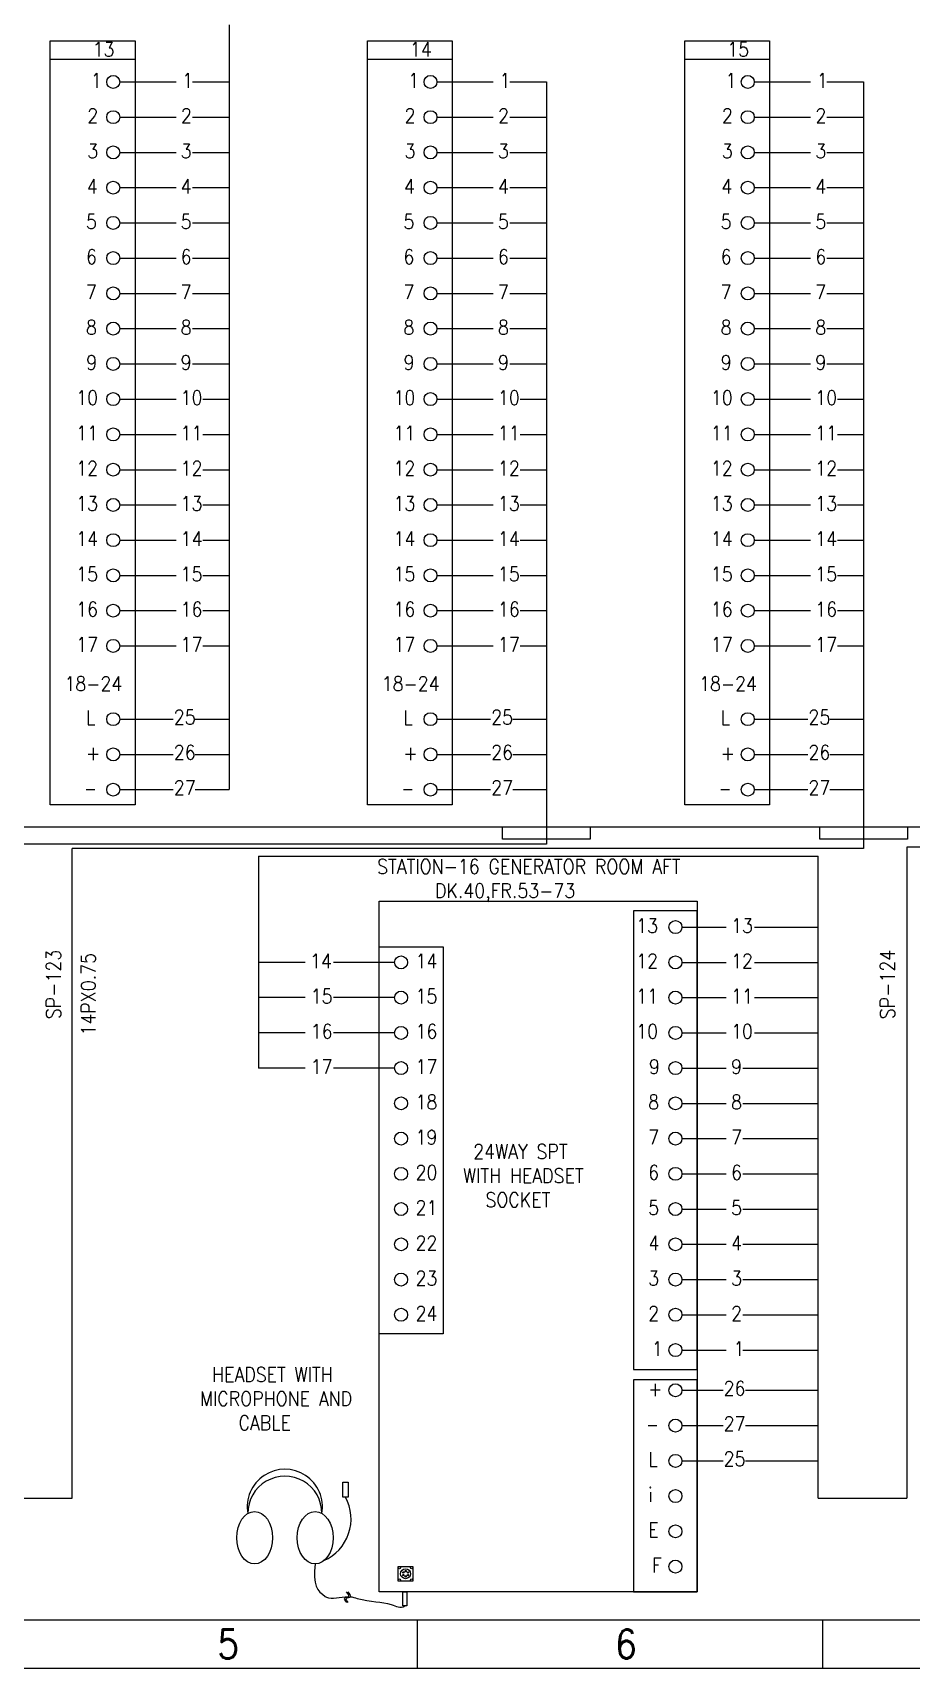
# Model space of a CAD drawing. Header units: inches. Extents: x 36 to 5114, y 9 to 306.
# Drawn here: x 3955.8 to 4046.8, y 26.3 to 195.7 of the extents above; entities that cross this region are included whole.
import ezdxf

# ---------------------------------------------------------------- set-up
doc = ezdxf.new("R2010")
doc.units = ezdxf.units.IN
doc.header["$MEASUREMENT"] = 0
doc.layers.add('Border', color=6, linetype='Continuous')
doc.layers.add('TITLE', color=7, linetype='Continuous')
doc.layers.add('CON-050', color=3, linetype='Continuous', lineweight=50)
doc.styles.add('ROMANS', font='simplex.shx', dxfattribs={"width": 0.88})

# ---------------------------------------------------------------- blocks, each defined once
blk = doc.blocks.new('A3_BORDER')
at = {"linetype": 'Continuous'}
for p, q in [((215, 7.15), (215, 2.15)), ((257, 7.15), (257, 2.15))]:
    blk.add_line(p, q, dxfattribs=at)
at = {"layer": 'Border', "color": 7}
blk.add_lwpolyline([(0, 2.15), (384, 2.15), (384, 264.65), (0, 264.65)], close=True, dxfattribs=at)
at = {"layer": 'Border', "color": 6}
blk.add_lwpolyline([(5, 7.15), (379, 7.15), (379, 259.65), (5, 259.65)], close=True, dxfattribs=at)
at = {"layer": 'TITLE', "color": 7, "style": 'ROMANS', "width": 0.88}
for s, p in [('5', (194.28, 3.15)), ('6', (235.51, 3.15))]:
    blk.add_text(s, height=3, dxfattribs=at).set_placement(p)
blk = doc.blocks.new('*U44')
blk.add_circle((0, 0), 0.0728)
blk = doc.blocks.new('*U43')
at = {"color": 0, "linetype": 'ByBlock', "lineweight": -2}
for p, rotation in [((784.95, 158.66), 59.99999999999999), ((784.95, 158.39), 120), ((785.18, 158.25), 180), ((785.42, 158.66), 300.0000000000001), ((785.42, 158.39), 240)]:
    blk.add_blockref('*U44', p, dxfattribs=dict(at, rotation=rotation))
blk.add_blockref('*U44', (785.18, 158.8), dxfattribs=at)

msp = doc.modelspace()

# ---------------------------------------------------------------- linework, layer by layer
for p, q in [((3976.12, 196.56), (3976.12, 117.34)), ((3957.57, 192.99), (3966.37, 192.99)), ((3990.46, 192.99), (3999.26, 192.99)), ((4023.36, 192.99), (4032.15, 192.99)), ((4009.01, 190.64), (4009.01, 111.68)), ((4041.9, 190.64), (4041.9, 111.23)), ((4009.01, 111.68), (3871.25, 111.68)), ((4041.9, 111.23), (3959.86, 111.23)), ((3979.16, 110.44), (3979.16, 88.5)), ((3979.16, 110.44), (4037.18, 110.44)), ((4037.18, 43.96), (4037.18, 110.44)), ((4074.8, 111.4), (4046.38, 111.4)), ((4046.38, 111.4), (4046.38, 43.96)), ((3953.64, 43.96), (3959.86, 43.96)), ((4037.18, 43.96), (4046.38, 43.96))]:
    msp.add_line(p, q)
for points in [[(3957.57, 194.91), (3966.37, 194.91), (3966.37, 115.77), (3957.57, 115.77)], [(3990.46, 194.91), (3999.26, 194.91), (3999.26, 115.77), (3990.46, 115.77)], [(4023.36, 194.91), (4032.15, 194.91), (4032.15, 115.77), (4023.36, 115.77)], [(3991.69, 105.8), (4024.65, 105.8), (4024.65, 34.27), (3991.69, 34.27)], [(4024.65, 104.8), (4018.03, 104.8), (4018.03, 57.29), (4024.65, 57.29)], [(3991.69, 101.05), (3998.31, 101.05), (3998.31, 60.98), (3991.69, 60.98)], [(4024.65, 56.21), (4018.03, 56.21), (4018.03, 34.27), (4024.65, 34.27)], [(3987.92, 45.63), (3988.46, 45.63), (3988.46, 44.06), (3987.92, 44.06)], [(3993.66, 36.89), (3995.17, 36.89), (3995.17, 35.36), (3993.66, 35.36)], [(3994.12, 34.27), (3994.56, 34.27), (3994.56, 32.79), (3994.12, 32.79)]]:
    msp.add_lwpolyline(points, close=True)
for points in [[(4151.27, 113.46), (3794.21, 113.46)], [(4013.56, 113.46), (4013.56, 112.2), (4004.46, 112.2), (4004.46, 113.46)], [(4046.45, 113.46), (4046.45, 112.2), (4037.35, 112.2), (4037.35, 113.46)]]:
    msp.add_lwpolyline(points)
for centre, radius in [((3964.11, 190.64), 0.671), ((3997, 190.64), 0.671), ((4029.89, 190.64), 0.671), ((3964.11, 186.99), 0.671), ((3997, 186.99), 0.671), ((4029.89, 186.99), 0.671), ((3964.11, 183.34), 0.671), ((3997, 183.34), 0.671), ((4029.89, 183.34), 0.671), ((3964.11, 179.69), 0.671), ((3997, 179.69), 0.671), ((4029.89, 179.69), 0.671), ((3964.11, 176.04), 0.671), ((3997, 176.04), 0.671), ((4029.89, 176.04), 0.671), ((3964.11, 172.39), 0.671), ((3997, 172.39), 0.671), ((4029.89, 172.39), 0.671), ((3964.11, 168.74), 0.671), ((3997, 168.74), 0.671), ((4029.89, 168.74), 0.671), ((3964.11, 165.09), 0.671), ((3997, 165.09), 0.671), ((4029.89, 165.09), 0.671), ((3964.11, 161.44), 0.671), ((3997, 161.44), 0.671), ((4029.89, 161.44), 0.671), ((3964.11, 157.79), 0.671), ((3997, 157.79), 0.671), ((4029.89, 157.79), 0.671), ((3964.11, 154.13), 0.671), ((3997, 154.13), 0.671), ((4029.89, 154.13), 0.671), ((3964.11, 150.48), 0.671), ((3997, 150.48), 0.671), ((4029.89, 150.48), 0.671), ((3964.11, 146.83), 0.671), ((3997, 146.83), 0.671), ((4029.89, 146.83), 0.671), ((3964.11, 143.18), 0.671), ((3997, 143.18), 0.671), ((4029.89, 143.18), 0.671), ((3964.11, 139.53), 0.671), ((3997, 139.53), 0.671), ((4029.89, 139.53), 0.671), ((3964.11, 135.88), 0.671), ((3997, 135.88), 0.671), ((4029.89, 135.88), 0.671), ((3964.11, 132.23), 0.671), ((3997, 132.23), 0.671), ((4029.89, 132.23), 0.671), ((3964.11, 124.64), 0.671), ((3997, 124.64), 0.671), ((4029.89, 124.64), 0.671), ((3964.11, 120.99), 0.671), ((3997, 120.99), 0.671), ((4029.89, 120.99), 0.671), ((3964.11, 117.34), 0.671), ((3997, 117.34), 0.671), ((4029.89, 117.34), 0.671), ((4022.39, 103.1), 0.671), ((3993.95, 99.45), 0.671), ((4022.39, 99.45), 0.671), ((3993.95, 95.8), 0.671), ((4022.39, 95.8), 0.671), ((3993.95, 92.15), 0.671), ((4022.39, 92.15), 0.671), ((3993.95, 88.5), 0.671), ((4022.39, 88.5), 0.671), ((3993.95, 84.85), 0.671), ((4022.39, 84.85), 0.671), ((3993.95, 81.2), 0.671), ((4022.39, 81.2), 0.671), ((3993.95, 77.55), 0.671), ((4022.39, 77.55), 0.671), ((3993.95, 73.9), 0.671), ((4022.39, 73.9), 0.671), ((3993.95, 70.25), 0.671), ((4022.39, 70.25), 0.671), ((3993.95, 66.6), 0.671), ((4022.39, 66.6), 0.671), ((3993.95, 62.95), 0.671), ((4022.39, 62.95), 0.671), ((4022.39, 59.29), 0.671), ((4022.39, 55.13), 0.671), ((4022.39, 51.47), 0.671), ((4022.39, 47.82), 0.671), ((4022.39, 44.17), 0.671), ((4022.39, 40.52), 0.671), ((4022.39, 36.87), 0.671), ((3993.78, 36.77), 0.12), ((3993.78, 35.48), 0.12), ((3994.41, 36.13), 0.516), ((3995.05, 36.77), 0.12), ((3995.05, 35.48), 0.12)]:
    msp.add_circle(centre, radius)
for centre, radius, start, end in [((3981.9, 43.05), 3.9, 349.8171, 190.1829), ((3981.9, 42.39), 3.84, 359.5798, 180.4202), ((3984.02, 41.82), 4.74, 293.9795, 28.2344)]:
    msp.add_arc(centre, radius, start, end)
for centre in [(3978.77, 39.86), (3985.04, 39.86)]:
    msp.add_ellipse(centre, major_axis=(0, 2.71), ratio=0.6875)
for points, knots in [([(3985.04, 37.15), (3984.76, 34.93), (3985.29, 34.32), (3986.69, 33.38), (3987.64, 33.77), (3988.48, 33.76)], [0, 0, 0, 0, 4.162872, 4.376917, 6.907654, 6.907654, 6.907654, 6.907654]), ([(3988.66, 33.75), (3988.92, 33.73), (3990.57, 33.19), (3992.57, 33.29), (3993.89, 32.49), (3994.34, 32.79)], [7.096761, 7.096761, 7.096761, 7.096761, 7.865668, 12.198871, 14.446895, 14.446895, 14.446895, 14.446895])]:
    msp.add_open_spline(points, degree=3, knots=knots)
for points in [[(3988.31, 33.16), (3988.11, 33.6), (3988.52, 33.79), (3988.3, 34.26)], [(3988.48, 33.14), (3988.28, 33.58), (3988.69, 33.77), (3988.47, 34.24)]]:
    msp.add_spline(points, degree=3)
at = {"layer": 'CON-050', "color": 0, "lineweight": 25, "ltscale": 0.1}
for p, q in [((3964.78, 190.64), (3970.62, 190.64)), ((3972.32, 190.64), (3976.12, 190.64)), ((3997.67, 190.64), (4003.51, 190.64)), ((4005.21, 190.64), (4009.01, 190.64)), ((4030.56, 190.64), (4036.4, 190.64)), ((4038.1, 190.64), (4041.9, 190.64)), ((3964.78, 186.99), (3970.62, 186.99)), ((3972.32, 186.99), (3976.12, 186.99)), ((3997.67, 186.99), (4003.51, 186.99)), ((4005.21, 186.99), (4009.01, 186.99)), ((4030.56, 186.99), (4036.4, 186.99)), ((4038.1, 186.99), (4041.9, 186.99)), ((3964.78, 183.34), (3970.62, 183.34)), ((3972.32, 183.34), (3976.12, 183.34)), ((3997.67, 183.34), (4003.51, 183.34)), ((4005.21, 183.34), (4009.01, 183.34)), ((4030.56, 183.34), (4036.4, 183.34)), ((4038.1, 183.34), (4041.9, 183.34)), ((3964.78, 179.69), (3970.62, 179.69)), ((3972.32, 179.69), (3976.12, 179.69)), ((3997.67, 179.69), (4003.51, 179.69)), ((4005.21, 179.69), (4009.01, 179.69)), ((4030.56, 179.69), (4036.4, 179.69)), ((4038.1, 179.69), (4041.9, 179.69)), ((3964.78, 176.04), (3970.62, 176.04)), ((3972.32, 176.04), (3976.12, 176.04)), ((3997.67, 176.04), (4003.51, 176.04)), ((4005.21, 176.04), (4009.01, 176.04)), ((4030.56, 176.04), (4036.4, 176.04)), ((4038.1, 176.04), (4041.9, 176.04)), ((3964.78, 172.39), (3970.62, 172.39)), ((3972.32, 172.39), (3976.12, 172.39)), ((3997.67, 172.39), (4003.51, 172.39)), ((4005.21, 172.39), (4009.01, 172.39)), ((4030.56, 172.39), (4036.4, 172.39)), ((4038.1, 172.39), (4041.9, 172.39)), ((3964.78, 168.74), (3970.62, 168.74)), ((3972.32, 168.74), (3976.12, 168.74)), ((3997.67, 168.74), (4003.51, 168.74)), ((4005.21, 168.74), (4009.01, 168.74)), ((4030.56, 168.74), (4036.4, 168.74)), ((4038.1, 168.74), (4041.9, 168.74)), ((3964.78, 165.09), (3970.62, 165.09)), ((3972.32, 165.09), (3976.12, 165.09)), ((3997.67, 165.09), (4003.51, 165.09)), ((4005.21, 165.09), (4009.01, 165.09)), ((4030.56, 165.09), (4036.4, 165.09)), ((4038.1, 165.09), (4041.9, 165.09)), ((3964.78, 161.44), (3970.62, 161.44)), ((3972.32, 161.44), (3976.12, 161.44)), ((3997.67, 161.44), (4003.51, 161.44)), ((4005.21, 161.44), (4009.01, 161.44)), ((4030.56, 161.44), (4036.4, 161.44)), ((4038.1, 161.44), (4041.9, 161.44)), ((3964.78, 157.79), (3970.62, 157.79)), ((3973.4, 157.79), (3976.12, 157.79)), ((3997.67, 157.79), (4003.51, 157.79)), ((4006.29, 157.79), (4009.01, 157.79)), ((4030.56, 157.79), (4036.4, 157.79)), ((4039.18, 157.79), (4041.9, 157.79)), ((3964.78, 154.13), (3970.62, 154.13)), ((3973.4, 154.13), (3976.12, 154.13)), ((3997.67, 154.13), (4003.51, 154.13)), ((4006.29, 154.13), (4009.01, 154.13)), ((4030.56, 154.13), (4036.4, 154.13)), ((4039.18, 154.13), (4041.9, 154.13)), ((3964.78, 150.48), (3970.62, 150.48)), ((3973.4, 150.48), (3976.12, 150.48)), ((3997.67, 150.48), (4003.51, 150.48)), ((4006.29, 150.48), (4009.01, 150.48)), ((4030.56, 150.48), (4036.4, 150.48)), ((4039.18, 150.48), (4041.9, 150.48)), ((3964.78, 146.83), (3970.62, 146.83)), ((3973.4, 146.83), (3976.12, 146.83)), ((3997.67, 146.83), (4003.51, 146.83)), ((4006.29, 146.83), (4009.01, 146.83)), ((4030.56, 146.83), (4036.4, 146.83)), ((4039.18, 146.83), (4041.9, 146.83)), ((3964.78, 143.18), (3970.62, 143.18)), ((3973.4, 143.18), (3976.12, 143.18)), ((3997.67, 143.18), (4003.51, 143.18)), ((4006.29, 143.18), (4009.01, 143.18)), ((4030.56, 143.18), (4036.4, 143.18)), ((4039.18, 143.18), (4041.9, 143.18)), ((3964.78, 139.53), (3970.62, 139.53)), ((3973.4, 139.53), (3976.12, 139.53)), ((3997.67, 139.53), (4003.51, 139.53)), ((4006.29, 139.53), (4009.01, 139.53)), ((4030.56, 139.53), (4036.4, 139.53)), ((4039.18, 139.53), (4041.9, 139.53)), ((3964.78, 135.88), (3970.62, 135.88)), ((3973.4, 135.88), (3976.12, 135.88)), ((3997.67, 135.88), (4003.51, 135.88)), ((4006.29, 135.88), (4009.01, 135.88)), ((4030.56, 135.88), (4036.4, 135.88)), ((4039.18, 135.88), (4041.9, 135.88)), ((3964.78, 132.23), (3970.62, 132.23)), ((3973.4, 132.23), (3976.12, 132.23)), ((3997.67, 132.23), (4003.51, 132.23)), ((4006.29, 132.23), (4009.01, 132.23)), ((4030.56, 132.23), (4036.4, 132.23)), ((4039.18, 132.23), (4041.9, 132.23)), ((3964.78, 124.64), (3970.31, 124.64)), ((3972.62, 124.64), (3976.12, 124.64)), ((3997.67, 124.64), (4003.21, 124.64)), ((4005.52, 124.64), (4009.01, 124.64)), ((4030.56, 124.64), (4036.1, 124.64)), ((4038.41, 124.64), (4041.9, 124.64)), ((3964.78, 120.99), (3970.31, 120.99)), ((3972.62, 120.99), (3976.12, 120.99)), ((3997.67, 120.99), (4003.21, 120.99)), ((4005.52, 120.99), (4009.01, 120.99)), ((4030.56, 120.99), (4036.1, 120.99)), ((4038.41, 120.99), (4041.9, 120.99)), ((3964.78, 117.34), (3970.31, 117.34)), ((3972.62, 117.34), (3976.12, 117.34)), ((3997.67, 117.34), (4003.21, 117.34)), ((4005.52, 117.34), (4009.01, 117.34)), ((4030.56, 117.34), (4036.1, 117.34)), ((4038.41, 117.34), (4041.9, 117.34)), ((4023.06, 103.1), (4027.66, 103.1)), ((4030.59, 103.1), (4037.18, 103.1)), ((3984.01, 99.45), (3979.16, 99.45)), ((3993.28, 99.45), (3986.95, 99.45)), ((4023.06, 99.45), (4027.66, 99.45)), ((4030.59, 99.45), (4037.18, 99.45)), ((3984.01, 95.8), (3979.16, 95.8)), ((3993.28, 95.8), (3986.95, 95.8)), ((4023.06, 95.8), (4027.66, 95.8)), ((4030.59, 95.8), (4037.18, 95.8)), ((3984.01, 92.15), (3979.16, 92.15)), ((3993.28, 92.15), (3986.95, 92.15)), ((4023.06, 92.15), (4027.66, 92.15)), ((4030.59, 92.15), (4037.18, 92.15)), ((3984.01, 88.5), (3979.16, 88.5)), ((3993.28, 88.5), (3986.95, 88.5)), ((4023.06, 88.5), (4027.66, 88.5)), ((4029.36, 88.5), (4037.18, 88.5)), ((4023.06, 84.85), (4027.66, 84.85)), ((4029.36, 84.85), (4037.18, 84.85)), ((4023.06, 81.2), (4027.66, 81.2)), ((4029.36, 81.2), (4037.18, 81.2)), ((4023.06, 77.55), (4027.66, 77.55)), ((4029.36, 77.55), (4037.18, 77.55)), ((4023.06, 73.9), (4027.66, 73.9)), ((4029.36, 73.9), (4037.18, 73.9)), ((4023.06, 70.25), (4027.66, 70.25)), ((4029.36, 70.25), (4037.18, 70.25)), ((4023.06, 66.6), (4027.66, 66.6)), ((4029.36, 66.6), (4037.18, 66.6)), ((4023.06, 62.95), (4027.66, 62.95)), ((4029.36, 62.95), (4037.18, 62.95)), ((4023.06, 59.29), (4027.66, 59.29)), ((4029.36, 59.29), (4037.18, 59.29)), ((4023.06, 55.13), (4027.35, 55.13)), ((4029.66, 55.13), (4037.18, 55.13)), ((4023.06, 51.47), (4027.35, 51.47)), ((4029.66, 51.47), (4037.18, 51.47)), ((4023.06, 47.82), (4027.35, 47.82)), ((4029.66, 47.82), (4037.18, 47.82))]:
    msp.add_line(p, q, dxfattribs=at)
at = {"layer": 'CON-050', "color": 0, "lineweight": 25}
msp.add_line((3959.86, 43.96), (3959.86, 111.23), dxfattribs=at)

# ---------------------------------------------------------------- block references
at = {"linetype": 'Continuous'}
msp.add_blockref('A3_BORDER', (3780.62, 24.19), dxfattribs=at)
msp.add_blockref('*U43', (3209.23, -122.4))

# ---------------------------------------------------------------- texts
at = {"layer": 'CON-050', "color": 0, "lineweight": 25, "char_height": 1.5, "attachment_point": 1, "style": 'ROMANS'}
for s, width, insert in [('{\\Fromans|c0;13}', 0.9419, (3961.98, 194.76)), ('{\\Fromans|c0;14}', 0.9419, (3994.87, 194.76)), ('{\\Fromans|c0;15}', 0.9419, (4027.76, 194.76)), ('{\\Fromans|c0;1}', 0.7064, (3961.8, 191.54)), ('{\\Fromans|c0;1}', 0.7064, (3971.26, 191.54)), ('{\\Fromans|c0;1}', 0.7064, (3994.69, 191.54)), ('{\\Fromans|c0;1}', 0.7064, (4004.16, 191.54)), ('{\\Fromans|c0;1}', 0.7064, (4027.58, 191.54)), ('{\\Fromans|c0;1}', 0.7064, (4037.05, 191.54)), ('{\\Fromans|c0;2}', 1.0836, (3961.42, 187.89)), ('{\\Fromans|c0;2}', 1.0836, (3971.12, 187.89)), ('{\\Fromans|c0;2}', 1.0836, (3994.31, 187.89)), ('{\\Fromans|c0;2}', 1.0836, (4004.01, 187.89)), ('{\\Fromans|c0;2}', 1.0836, (4027.2, 187.89)), ('{\\Fromans|c0;2}', 1.0836, (4036.9, 187.89)), ('{\\Fromans|c0;3}', 1.0836, (3961.42, 184.24)), ('{\\Fromans|c0;3}', 0.7064, (3971.1, 184.24)), ('{\\Fromans|c0;3}', 1.0836, (3994.31, 184.24)), ('{\\Fromans|c0;3}', 0.7064, (4003.99, 184.24)), ('{\\Fromans|c0;3}', 1.0836, (4027.2, 184.24)), ('{\\Fromans|c0;3}', 0.7064, (4036.89, 184.24)), ('{\\Fromans|c0;4}', 1.1464, (3961.36, 180.58)), ('{\\Fromans|c0;4}', 0.7064, (3971.1, 180.58)), ('{\\Fromans|c0;4}', 1.1464, (3994.25, 180.58)), ('{\\Fromans|c0;4}', 0.7064, (4003.99, 180.58)), ('{\\Fromans|c0;4}', 1.1464, (4027.14, 180.58)), ('{\\Fromans|c0;4}', 0.7064, (4036.89, 180.58)), ('{\\Fromans|c0;5}', 1.0836, (3961.29, 176.93)), ('{\\Fromans|c0;5}', 0.7064, (3971.1, 176.93)), ('{\\Fromans|c0;5}', 1.0836, (3994.19, 176.93)), ('{\\Fromans|c0;5}', 0.7064, (4003.99, 176.93)), ('{\\Fromans|c0;5}', 1.0836, (4027.08, 176.93)), ('{\\Fromans|c0;5}', 0.7064, (4036.89, 176.93)), ('{\\Fromans|c0;6}', 1.0836, (3961.29, 173.28)), ('{\\Fromans|c0;6}', 0.7064, (3971.1, 173.28)), ('{\\Fromans|c0;6}', 1.0836, (3994.19, 173.28)), ('{\\Fromans|c0;6}', 0.7064, (4003.99, 173.28)), ('{\\Fromans|c0;6}', 1.0836, (4027.08, 173.28)), ('{\\Fromans|c0;6}', 0.7064, (4036.89, 173.28)), ('{\\Fromans|c0;7}', 1.0836, (3961.29, 169.63)), ('{\\Fromans|c0;7}', 0.7064, (3971.1, 169.63)), ('{\\Fromans|c0;7}', 1.0836, (3994.19, 169.63)), ('{\\Fromans|c0;7}', 0.7064, (4003.99, 169.63)), ('{\\Fromans|c0;7}', 1.0836, (4027.08, 169.63)), ('{\\Fromans|c0;7}', 0.7064, (4036.89, 169.63)), ('{\\Fromans|c0;8}', 1.0836, (3961.29, 165.98)), ('{\\Fromans|c0;8}', 0.7064, (3971.1, 165.98)), ('{\\Fromans|c0;8}', 1.0836, (3994.19, 165.98)), ('{\\Fromans|c0;8}', 0.7064, (4003.99, 165.98)), ('{\\Fromans|c0;8}', 1.0836, (4027.08, 165.98)), ('{\\Fromans|c0;8}', 0.7064, (4036.89, 165.98)), ('{\\Fromans|c0;9}', 1.0207, (3961.31, 162.33)), ('{\\Fromans|c0;9}', 0.7064, (3971.1, 162.33)), ('{\\Fromans|c0;9}', 1.0207, (3994.2, 162.33)), ('{\\Fromans|c0;9}', 0.7064, (4003.99, 162.33)), ('{\\Fromans|c0;9}', 1.0207, (4027.09, 162.33)), ('{\\Fromans|c0;9}', 0.7064, (4036.89, 162.33)), ('{\\Fromans|c0;10}', 2.0547, (3960.27, 158.68)), ('{\\Fromans|c0;10}', 0.7064, (3971.1, 158.68)), ('{\\Fromans|c0;10}', 2.0547, (3993.16, 158.68)), ('{\\Fromans|c0;10}', 0.7064, (4003.99, 158.68)), ('{\\Fromans|c0;10}', 2.0547, (4026.06, 158.68)), ('{\\Fromans|c0;10}', 0.7064, (4036.89, 158.68)), ('{\\Fromans|c0;11}', 1.9636, (3960.27, 155.03)), ('{\\Fromans|c0;11}', 1.5, (3971.1, 155.03)), ('{\\Fromans|c0;11}', 1.9636, (3993.16, 155.03)), ('{\\Fromans|c0;11}', 1.5, (4003.99, 155.03)), ('{\\Fromans|c0;11}', 1.9636, (4026.06, 155.03)), ('{\\Fromans|c0;11}', 1.5, (4036.89, 155.03)), ('{\\Fromans|c0;12}', 2.0547, (3960.27, 151.38)), ('{\\Fromans|c0;12}', 1.5, (3971.1, 151.38)), ('{\\Fromans|c0;12}', 2.0547, (3993.16, 151.38)), ('{\\Fromans|c0;12}', 1.5, (4003.99, 151.38)), ('{\\Fromans|c0;12}', 2.0547, (4026.06, 151.38)), ('{\\Fromans|c0;12}', 1.5, (4036.89, 151.38)), ('{\\Fromans|c0;13}', 2.0547, (3960.27, 147.73)), ('{\\Fromans|c0;13}', 1.5, (3971.1, 147.73)), ('{\\Fromans|c0;13}', 2.0547, (3993.16, 147.73)), ('{\\Fromans|c0;13}', 1.5, (4003.99, 147.73)), ('{\\Fromans|c0;13}', 2.0547, (4026.06, 147.73)), ('{\\Fromans|c0;13}', 1.5, (4036.89, 147.73)), ('{\\Fromans|c0;14}', 2.0547, (3960.27, 144.08)), ('{\\Fromans|c0;14}', 1.5, (3971.1, 144.08)), ('{\\Fromans|c0;14}', 2.0547, (3993.16, 144.08)), ('{\\Fromans|c0;14}', 1.5, (4003.99, 144.08)), ('{\\Fromans|c0;14}', 2.0547, (4026.06, 144.08)), ('{\\Fromans|c0;14}', 1.5, (4036.89, 144.08)), ('{\\Fromans|c0;15}', 2.0547, (3960.27, 140.43)), ('{\\Fromans|c0;15}', 1.5, (3971.1, 140.43)), ('{\\Fromans|c0;15}', 2.0547, (3993.16, 140.43)), ('{\\Fromans|c0;15}', 1.5, (4003.99, 140.43)), ('{\\Fromans|c0;15}', 2.0547, (4026.06, 140.43)), ('{\\Fromans|c0;15}', 1.5, (4036.89, 140.43)), ('{\\Fromans|c0;16}', 2.0547, (3960.27, 136.78)), ('{\\Fromans|c0;16}', 1.5, (3971.1, 136.78)), ('{\\Fromans|c0;16}', 2.0547, (3993.16, 136.78)), ('{\\Fromans|c0;16}', 1.5, (4003.99, 136.78)), ('{\\Fromans|c0;16}', 2.0547, (4026.06, 136.78)), ('{\\Fromans|c0;16}', 1.5, (4036.89, 136.78)), ('{\\Fromans|c0;17}', 2.0547, (3960.27, 133.13)), ('{\\Fromans|c0;17}', 1.5, (3971.1, 133.13)), ('{\\Fromans|c0;17}', 2.0547, (3993.16, 133.13)), ('{\\Fromans|c0;17}', 1.5, (4003.99, 133.13)), ('{\\Fromans|c0;17}', 2.0547, (4026.06, 133.13)), ('{\\Fromans|c0;17}', 1.5, (4036.89, 133.13)), ('{\\Fromans|c0;18-24}', 6.5521, (3959.05, 129.07)), ('{\\Fromans|c0;18-24}', 6.5521, (3991.94, 129.07)), ('{\\Fromans|c0;18-24}', 6.5521, (4024.84, 129.07)), ('{\\Fromans|c0;L}', 1.0207, (3961.29, 125.54)), ('{\\Fromans|c0;25}', 2.3407, (3970.39, 125.6)), ('{\\Fromans|c0;L}', 1.0207, (3994.18, 125.54)), ('{\\Fromans|c0;25}', 2.3407, (4003.29, 125.6)), ('{\\Fromans|c0;L}', 1.0207, (4027.08, 125.54)), ('{\\Fromans|c0;25}', 2.3407, (4036.18, 125.6)), ('{\\Fromans|c0;+}', 1.3979, (3961.29, 121.88)), ('{\\Fromans|c0;26}', 2.3407, (3970.39, 121.95)), ('{\\Fromans|c0;+}', 1.3979, (3994.19, 121.88)), ('{\\Fromans|c0;26}', 2.3407, (4003.29, 121.95)), ('{\\Fromans|c0;+}', 1.3979, (4027.08, 121.88)), ('{\\Fromans|c0;26}', 2.3407, (4036.18, 121.95)), ('{\\Fromans|c0; _}', 1.3979, (3961.29, 118.99)), ('{\\Fromans|c0;27}', 2.3407, (3970.39, 118.3)), ('{\\Fromans|c0; _}', 1.3979, (3994.19, 118.99)), ('{\\Fromans|c0;27}', 2.3407, (4003.29, 118.3)), ('{\\Fromans|c0; _}', 1.3979, (4027.08, 118.99)), ('{\\Fromans|c0;27}', 2.3407, (4036.18, 118.3)), ('{\\Fromans|c0; STATION-16 GENERATOR ROOM AFT\\P{\\W6.70976; }DK.40,FR.53-73}', 35.8436, (3990.56, 110.13)), ('{\\Fromans|c0;13}', 2.3407, (4018.32, 104)), ('{\\Fromans|c0;13}', 1.0836, (4028.16, 104)), ('{\\Fromans|c0;14}', 1.0836, (3984.51, 100.35)), ('{\\Fromans|c0;14}', 2.3407, (3995.45, 100.35)), ('{\\Fromans|c0;12}', 2.3407, (4018.32, 100.35)), ('{\\Fromans|c0;12}', 1.0836, (4028.16, 100.35)), ('{\\Fromans|c0;15}', 1.5, (3984.58, 96.7)), ('{\\Fromans|c0;15}', 2.3407, (3995.45, 96.7)), ('{\\Fromans|c0;11}', 2.3407, (4018.32, 96.7)), ('{\\Fromans|c0;11}', 1.0836, (4028.16, 96.7)), ('{\\Fromans|c0;16}', 1.5, (3984.58, 93.05)), ('{\\Fromans|c0;16}', 2.3407, (3995.45, 93.05)), ('{\\Fromans|c0;10}', 2.3407, (4018.32, 93.05)), ('{\\Fromans|c0;10}', 1.0836, (4028.16, 93.05)), ('{\\Fromans|c0;17}', 1.5, (3984.58, 89.4)), ('{\\Fromans|c0;17}', 2.3407, (3995.45, 89.4)), ('{\\Fromans|c0;9}', 1.0207, (4019.64, 89.4)), ('{\\Fromans|c0;9}', 1.0836, (4028.16, 89.4)), ('{\\Fromans|c0;18}', 2.3407, (3995.45, 85.74)), ('{\\Fromans|c0;8}', 1.0836, (4019.57, 85.74)), ('{\\Fromans|c0;8}', 1.0836, (4028.16, 85.74)), ('{\\Fromans|c0;19}', 2.3407, (3995.45, 82.09)), ('{\\Fromans|c0;7}', 1.0836, (4019.57, 82.09)), ('{\\Fromans|c0;7}', 1.0836, (4028.16, 82.09)), ('{\\Fromans|c0;\\W2.6467; \\W0.88;24WAY SPT\\P{\\W1.62; }WITH HEADSET \\P{\\W3.88285; }SOCKET}', 18.8771, (3998.7, 80.61)), ('{\\Fromans|c0;20}', 2.3407, (3995.45, 78.44)), ('{\\Fromans|c0;6}', 1.0836, (4019.57, 78.44)), ('{\\Fromans|c0;6}', 1.0836, (4028.16, 78.44)), ('{\\Fromans|c0;21}', 2.3407, (3995.45, 74.79)), ('{\\Fromans|c0;5}', 1.0836, (4019.57, 74.79)), ('{\\Fromans|c0;5}', 1.0836, (4028.16, 74.79)), ('{\\Fromans|c0;22}', 2.3407, (3995.45, 71.14)), ('{\\Fromans|c0;4}', 1.1464, (4019.59, 71.14)), ('{\\Fromans|c0;4}', 1.0836, (4028.16, 71.14)), ('{\\Fromans|c0;23}', 2.3407, (3995.45, 67.49)), ('{\\Fromans|c0;3}', 1.0836, (4019.57, 67.49)), ('{\\Fromans|c0;3}', 1.0836, (4028.16, 67.49)), ('{\\Fromans|c0;24}', 2.3407, (3995.45, 63.84)), ('{\\Fromans|c0;2}', 1.0836, (4019.57, 63.84)), ('{\\Fromans|c0;2}', 1.0836, (4028.16, 63.84)), ('{\\Fromans|c0;1}', 0.7064, (4019.95, 60.19)), ('{\\Fromans|c0;1}', 0.7064, (4028.4, 60.19)), ('{\\Fromans|c0;\\W1.641; \\W0.88;HEADSET WITH\\P{\\W0.404761; }MICROPHONE AND \\P{\\W4.3019; }CABLE}', 18.6257, (3972.67, 57.51)), ('{\\Fromans|c0;26}', 1.9636, (4027.39, 56.09)), ('{\\Fromans|c0;+}', 1.3979, (4019.57, 56.02)), ('{\\Fromans|c0; _}', 1.3979, (4019.57, 53.13)), ('{\\Fromans|c0;27}', 1.9636, (4027.39, 52.43)), ('{\\Fromans|c0;L}', 1.1464, (4019.59, 48.72)), ('{\\Fromans|c0;25}', 1.9636, (4027.39, 48.78)), ('{\\Fromans|c0;i}', 0.3293, (4019.57, 45.07)), ('{\\Fromans|c0;E}', 1.5, (4019.57, 41.42)), ('{\\Fromans|c0;F}', 0.7064, (4019.95, 37.77))]:
    msp.add_mtext_dynamic_manual_height_columns(s, width=width, gutter_width=437.5, heights=[0], dxfattribs=dict(at, insert=insert))
at = {"layer": 'CON-050', "color": 0, "lineweight": 25, "char_height": 1.5, "attachment_point": 1, "rotation": 90, "style": 'ROMANS'}
for s, width, insert in [('SP-123', 8.0657, (3957.17, 93.57)), ('14PX0.75', 11.8371, (3960.78, 91.88)), ('SP-124', 9.8257, (4043.62, 93.57))]:
    msp.add_mtext_dynamic_manual_height_columns(s, width=width, gutter_width=437.5, heights=[0], dxfattribs=dict(at, insert=insert))

doc.saveas('drawing.dxf')
